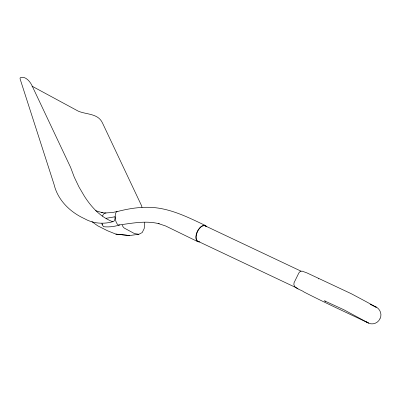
<?xml version="1.0" encoding="UTF-8"?>
<svg xmlns="http://www.w3.org/2000/svg" width="401" height="401" viewBox="0 0 401 401"><rect width="100%" height="100%" fill="white"/><g stroke="black" fill="none" stroke-linecap="round" stroke-linejoin="round"><path stroke-width="0.6" d="M144.761 222.495L144.195 228.565L142.195 232.57L138.881 234.274L129.568 235.532L115.859 234.114L107.468 230.74L97.674 225.798L91.964 221.683M112.887 221.678C103.443 224.359 93.072 223.608 84.486 218.67C70.09 212.114 57.759 200.119 54.055 184.435L20.05 78.771L20.205 77.774C24.857 75.553 29.664 81.072 31.594 84.796L70.601 167.377L74.26 177.122L78.967 186.951L84.436 196.284C91.268 206.931 100.075 216.68 112.064 221.482A6.932 3.103 79.5 0 0 115.137 216.766L115.458 213.638L116.485 211.778C128.14 208.685 140.205 206.67 152.31 207.447C171.407 208.771 188.59 217.568 205.588 225.588M379.978 318.785C382.564 313.983 379.692 308.013 374.679 306.339C366.87 302.018 359 297.808 351.111 293.637L306.981 272.921L302.098 271.126L300.785 271.297L299.637 271.948L298.835 272.996L294.028 282.77C292.449 288.469 301.021 289.452 304.113 292.058C325.406 302.996 347.231 312.845 368.795 323.226C372.955 325.086 378.063 322.9 379.958 318.83M102.425 216.114L103.533 213.984L105.177 212.946L112.501 212.535L117.187 211.497M119.739 224.966C114.561 226.53 108.982 227.322 103.593 226.695L102.27 224.986L101.844 223.573M325.507 301.241L324.489 300.86L343.863 309.752L368.444 323.031L366.509 321.787M106.059 218.304L115.137 216.766C115.363 219.688 115.834 223.121 118.27 225.061C131.723 223.372 145.553 220.304 159.142 223.748L158.134 223.487L165.583 225.958L197.703 241.608M115.859 234.114L129.568 235.532M138.881 234.274L134.455 233.577L124.465 228.179A6.932 3.103 79.5 0 1 122.16 225.026M105.989 213.131L101.603 212.54L102.435 212.725L95.694 210.715M374.073 306.424L376.233 307.206L370.108 304.294M205.407 225.953L301.021 271.151M298.023 288.575L197.888 241.237A8.521 4.601 -64.7 0 1 198.119 230.43A8.521 4.601 -64.7 0 1 206.33 226.781M318.504 278.795L318.775 278.921M32.005 86.16L78.265 111.152C86.591 114.726 98.165 113.257 102.556 123.132L141.558 205.713L141.999 207.437M102.21 223.783L102.471 224.645M199.868 241.828A8.932 4.822 -64.7 0 1 197.071 232.009A8.932 4.822 -64.7 0 1 206.555 226.455"/></g></svg>
